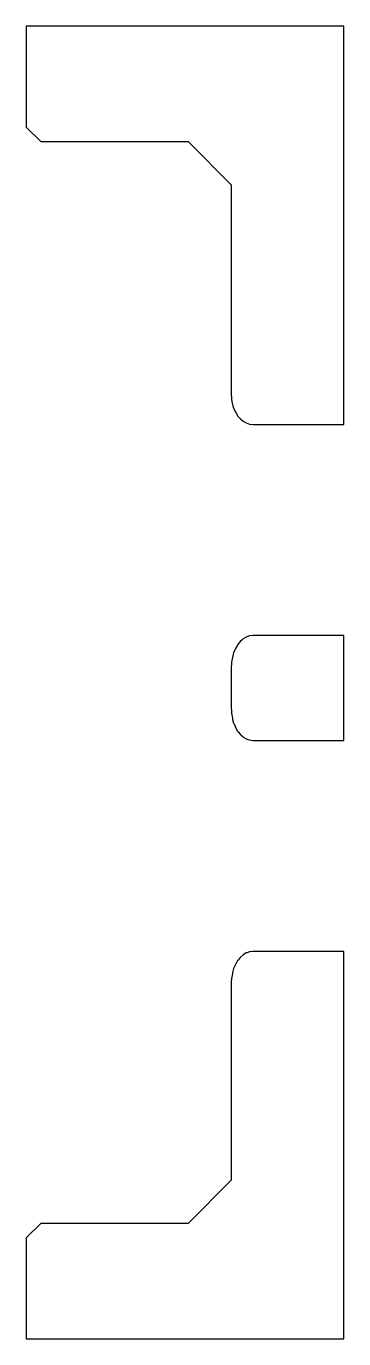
# Model space of a CAD drawing. Header units: metres. Extents: x 0 to 47.5, y 0 to 45.5.
# Drawn here: x 0 to 11, y 0 to 45.5 of the extents above.
import ezdxf

# ---------------------------------------------------------------- set-up
doc = ezdxf.new("R2010")
doc.units = ezdxf.units.M

msp = doc.modelspace()

# ---------------------------------------------------------------- linework, layer by layer
for p, q in [((11, 45.5), (0, 45.5)), ((0, 45.5), (0, 42)), ((11, 31.6951), (11, 45.5)), ((0, 42), (0.5, 41.5)), ((0.5, 41.5), (5.60409, 41.5)), ((5.60409, 41.5), (7.10409, 40)), ((7.10409, 40), (7.10409, 32.6892)), ((7.10409, 32.6892), (7.10573, 32.6645)), ((7.10573, 32.6645), (7.11332, 32.5503)), ((7.11332, 32.5503), (7.11438, 32.5451)), ((7.11438, 32.5451), (7.12074, 32.5137)), ((7.12074, 32.5137), (7.13772, 32.4186)), ((7.13772, 32.4186), (7.14079, 32.4014)), ((7.14079, 32.4014), (7.17376, 32.2944)), ((7.17376, 32.2944), (7.18583, 32.2552)), ((7.18583, 32.2552), (7.22112, 32.1778)), ((7.22112, 32.1778), (7.24732, 32.1203)), ((7.24732, 32.1203), (7.27921, 32.0702)), ((7.27921, 32.0702), (7.32376, 32)), ((7.32376, 32), (7.34755, 31.9727)), ((7.34755, 31.9727), (7.41325, 31.8973)), ((7.41325, 31.8973), (7.42578, 31.887)), ((7.42578, 31.887), (7.51359, 31.8146)), ((7.51359, 31.8146), (7.51365, 31.8146)), ((7.51365, 31.8146), (7.51422, 31.8143)), ((7.51422, 31.8143), (7.62232, 31.7488)), ((7.62232, 31.7488), (7.6226, 31.7487)), ((7.6226, 31.7487), (7.73676, 31.7086)), ((7.73676, 31.7086), (7.85409, 31.6951)), ((7.85409, 31.6951), (11, 31.6951)), ((7.38818, 24.1383), (7.32376, 24.0578)), ((7.41325, 24.1697), (7.38818, 24.1383)), ((7.48583, 24.2347), (7.41325, 24.1697)), ((7.51359, 24.2596), (7.48583, 24.2347)), ((7.59253, 24.3075), (7.51359, 24.2596)), ((7.62232, 24.3255), (7.59253, 24.3075)), ((7.7056, 24.3548), (7.62232, 24.3255)), ((7.73676, 24.3657), (7.7056, 24.3548)), ((7.85409, 24.3792), (7.73676, 24.3657)), ((11, 24.3792), (7.85409, 24.3792)), ((11, 20.7451), (11, 24.3792)), ((7.17255, 23.7331), (7.14079, 23.621)), ((7.18583, 23.7801), (7.17255, 23.7331)), ((7.22953, 23.8844), (7.18583, 23.7801)), ((7.24732, 23.9269), (7.22953, 23.8844)), ((7.30201, 24.0206), (7.24732, 23.9269)), ((7.32376, 24.0578), (7.30201, 24.0206)), ((7.11049, 23.4008), (7.10409, 23.2819)), ((7.10409, 23.2819), (7.10409, 21.8425)), ((7.11332, 23.4535), (7.11049, 23.4008)), ((7.13253, 23.5706), (7.11332, 23.4535)), ((7.14079, 23.621), (7.13253, 23.5706)), ((7.10409, 21.8425), (7.10576, 21.8114)), ((7.10576, 21.8114), (7.11332, 21.6708)), ((7.11332, 21.6708), (7.11864, 21.6384)), ((7.11864, 21.6384), (7.14079, 21.5034)), ((7.14079, 21.5034), (7.15006, 21.4706)), ((7.15006, 21.4706), (7.18583, 21.3443)), ((7.18583, 21.3443), (7.19919, 21.3124)), ((7.19919, 21.3124), (7.24732, 21.1974)), ((7.24732, 21.1974), (7.26474, 21.1676)), ((7.26474, 21.1676), (7.32376, 21.0665)), ((7.32376, 21.0665), (7.34498, 21.04)), ((7.34498, 21.04), (7.41325, 20.9547)), ((7.41325, 20.9547), (7.43783, 20.9326)), ((7.43783, 20.9326), (7.51359, 20.8647)), ((7.51359, 20.8647), (7.5409, 20.8481)), ((7.5409, 20.8481), (7.62232, 20.7988)), ((7.62232, 20.7988), (7.65157, 20.7885)), ((7.65157, 20.7885), (7.73676, 20.7586)), ((7.73676, 20.7586), (7.85409, 20.7451)), ((7.85409, 20.7451), (11, 20.7451)), ((7.41325, 13.2197), (7.34034, 13.1286)), ((7.51359, 13.3096), (7.41325, 13.2197)), ((7.53528, 13.3228), (7.51359, 13.3096)), ((7.62232, 13.3755), (7.53528, 13.3228)), ((7.64566, 13.3837), (7.62232, 13.3755)), ((7.73676, 13.4157), (7.64566, 13.3837)), ((7.76098, 13.4185), (7.73676, 13.4157)), ((7.85409, 13.4292), (7.76098, 13.4185)), ((11, 13.4292), (7.85409, 13.4292)), ((11, 0), (11, 13.4292)), ((7.18583, 12.8301), (7.14772, 12.6954)), ((7.19599, 12.8543), (7.18583, 12.8301)), ((7.24732, 12.9769), (7.19599, 12.8543)), ((7.26077, 12.9999), (7.24732, 12.9769)), ((7.32376, 13.1078), (7.26077, 12.9999)), ((7.34034, 13.1286), (7.32376, 13.1078)), ((7.10528, 12.354), (7.10409, 12.3319)), ((7.10409, 12.3319), (7.10409, 5.5)), ((7.11332, 12.5035), (7.10528, 12.354)), ((7.11721, 12.5272), (7.11332, 12.5035)), ((7.14079, 12.671), (7.11721, 12.5272)), ((7.14772, 12.6954), (7.14079, 12.671)), ((7.10409, 5.5), (5.60409, 4)), ((0.5, 4), (0, 3.5)), ((5.60409, 4), (0.5, 4)), ((0, 3.5), (0, 0)), ((0, 0), (11, 0))]:
    msp.add_line(p, q)

doc.saveas('drawing.dxf')
